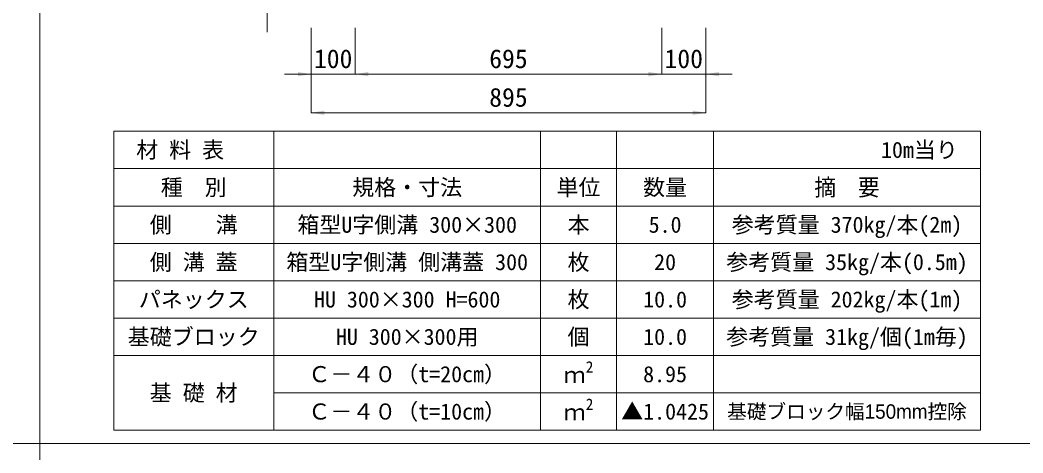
# Model space of a CAD drawing. Units: millimetres at full size. Extents: x 187207 to 255567, y 882048 to 905686.
# Drawn here: x 202952 to 205227, y 898727 to 899708 of the extents above; entities that cross this region are included whole.
import ezdxf
from ezdxf.enums import TextEntityAlignment as Align

# ---------------------------------------------------------------- set-up
doc = ezdxf.new("R2010")
doc.units = ezdxf.units.MM
doc.header["$LTSCALE"] = 20
for name, color, linetype, lineweight in [('Defpoints_3', 8, 'Continuous', 0), ('図枠', 5, 'Continuous', 13), ('寸法・材料表', 7, 'Continuous', 13), ('寸法線', 7, 'Continuous', 13)]:
    doc.layers.add(name, color=color, linetype=linetype, lineweight=lineweight)
doc.styles.add('ＭＳ ゴシック', font='')
doc.styles.add('ＭＳ Ｐゴシック', font='')
doc.styles.get('ＭＳ ゴシック').set_extended_font_data('MS Gothic')
doc.styles.get('ＭＳ Ｐゴシック').set_extended_font_data('MS PGothic')

# ---------------------------------------------------------------- blocks, each defined once
blk = doc.blocks.new('filled_arrow')
at = {"color": 0, "linetype": 'Continuous', "lineweight": -2}
blk.add_solid([(7.5, 1.25), (0, 0), (7.5, -1.25)], dxfattribs=at)

msp = doc.modelspace()

# ---------------------------------------------------------------- linework, layer by layer
at = {"layer": 'Defpoints_3'}
for p, q in [((203164.72, 899456.41), (205130.03, 899456.41)), ((203164.72, 899456.41), (203164.72, 899371.23)), ((203527.72, 899456.41), (203527.72, 899371.23)), ((204132.72, 899456.41), (204132.72, 899371.23)), ((204305.03, 899456.41), (204305.03, 899371.23)), ((204525.03, 899456.41), (204525.03, 899371.23)), ((205130.03, 899456.41), (205130.03, 899371.23))]:
    msp.add_line(p, q, dxfattribs=at)
at = {"layer": '図枠'}
for p, q in [((202997.37, 904948.33), (202997.37, 882048.33)), ((194897.37, 898748.33), (214497.37, 898748.33))]:
    msp.add_line(p, q, dxfattribs=at)
at = {"layer": '寸法・材料表'}
for p, q in [((203164.72, 899371.23), (205130.03, 899371.23)), ((203164.72, 899371.23), (203164.72, 898778.33)), ((203527.72, 899371.23), (203527.72, 898778.33)), ((204132.72, 899371.23), (204132.72, 898778.33)), ((204305.03, 899371.23), (204305.03, 898778.33)), ((204525.03, 899371.23), (204525.03, 898778.33)), ((205130.03, 899371.23), (205130.03, 898778.33)), ((203164.72, 899286.53), (205130.03, 899286.53)), ((203164.72, 899201.83), (205130.03, 899201.83)), ((203164.72, 899117.13), (205130.03, 899117.13)), ((203164.72, 899032.43), (205130.03, 899032.43)), ((203164.72, 898947.73), (205130.03, 898947.73)), ((203527.72, 898863.03), (205130.03, 898863.03)), ((203164.72, 898778.33), (205130.03, 898778.33))]:
    msp.add_line(p, q, dxfattribs=at)
at = {"layer": '寸法線'}
for p, q in [((203512.35, 899680.37), (203512.35, 899900.37)), ((203612.37, 899690.37), (203612.37, 899585.43)), ((203612.37, 899690.37), (203612.37, 899497.93)), ((203712.37, 899690.37), (203712.37, 899585.43)), ((203712.37, 899690.37), (203712.37, 899585.43)), ((204407.37, 899690.37), (204407.37, 899585.43)), ((204407.37, 899690.37), (204407.37, 899585.43)), ((204507.37, 899690.37), (204507.37, 899585.43)), ((204507.37, 899690.37), (204507.37, 899497.93)), ((203552.37, 899585.43), (203772.37, 899585.43)), ((203712.37, 899585.43), (204407.37, 899585.43)), ((204347.37, 899585.43), (204567.37, 899585.43)), ((204507.37, 899497.93), (203612.37, 899497.93))]:
    msp.add_line(p, q, dxfattribs=at)

# ---------------------------------------------------------------- block references
at = {"layer": '寸法線', "xscale": 4, "yscale": 4, "rotation": 180}
for p in [(203612.37, 899585.43), (204407.37, 899585.43), (204407.37, 899585.43), (204507.37, 899497.93)]:
    msp.add_blockref('filled_arrow', p, dxfattribs=at)
at = {"layer": '寸法線', "xscale": 4, "yscale": 4}
for p in [(203712.37, 899585.43), (203712.37, 899585.43), (204507.37, 899585.43), (203612.37, 899497.93)]:
    msp.add_blockref('filled_arrow', p, dxfattribs=at)

# ---------------------------------------------------------------- texts
at = {"layer": '寸法・材料表', "style": 'ＭＳ ゴシック'}
msp.add_text('\u3000材 料 表', height=36.55, dxfattribs=at).set_placement((203165.88, 899413.82), align=Align.MIDDLE_LEFT)
msp.add_text('10m当り\u3000', height=36.55, dxfattribs=at).set_placement((205128.86, 899413.82), align=Align.MIDDLE_RIGHT)
at = {"layer": '寸法・材料表'}
for s, height, style, p in [('種\u3000別', 36.55, 'ＭＳ ゴシック', (203346.22, 899328.88)), ('規格・寸法', 36.55, 'ＭＳ ゴシック', (203830.22, 899328.88)), ('単位', 36.55, 'ＭＳ ゴシック', (204218.87, 899328.88)), ('数量', 36.55, 'ＭＳ ゴシック', (204415.03, 899328.88)), ('側\u3000\u3000溝', 36.55, 'ＭＳ ゴシック', (203346.22, 899244.18)), ('箱型U字側溝 300×300', 36.55, 'ＭＳ ゴシック', (203830.22, 899244.18)), ('本', 36.55, 'ＭＳ ゴシック', (204218.87, 899244.18)), ('5.0', 36.55, 'ＭＳ ゴシック', (204415.03, 899244.18)), ('参考質量 370kg/本(2m)', 36.55, 'ＭＳ ゴシック', (204827.53, 899244.18)), ('側 溝 蓋', 36.55, 'ＭＳ ゴシック', (203346.22, 899159.48)), ('箱型U字側溝 側溝蓋 300', 36.55, 'ＭＳ ゴシック', (203830.22, 899159.48)), ('枚', 36.55, 'ＭＳ ゴシック', (204218.87, 899159.48)), ('参考質量 35kg/本(0.5m)', 36.55, 'ＭＳ ゴシック', (204827.53, 899159.48)), ('20', 36.55, 'ＭＳ ゴシック', (204415.03, 899159.48)), ('パネックス', 36.55, 'ＭＳ ゴシック', (203346.22, 899074.78)), ('HU 300×300 H=600', 36.55, 'ＭＳ ゴシック', (203830.22, 899074.78)), ('枚', 36.55, 'ＭＳ ゴシック', (204218.87, 899074.78)), ('10.0', 36.55, 'ＭＳ ゴシック', (204415.03, 899074.78)), ('参考質量 202kg/本(1m)', 36.55, 'ＭＳ ゴシック', (204827.53, 899074.78)), ('基礎ブロック', 36.55, 'ＭＳ ゴシック', (203346.22, 898990.08)), ('HU 300×300用', 36.55, 'ＭＳ ゴシック', (203830.22, 898990.08)), ('個', 36.55, 'ＭＳ ゴシック', (204218.87, 898990.08)), ('10.0', 36.55, 'ＭＳ ゴシック', (204415.03, 898990.08)), ('参考質量 31kg/個(1m毎)', 36.55, 'ＭＳ ゴシック', (204827.53, 898990.08)), ('Ｃ－４０（t=20cm）', 36.55, 'ＭＳ ゴシック', (203830.22, 898905.38)), ('8.95', 36.55, 'ＭＳ ゴシック', (204415.03, 898905.38)), ('基 礎 材', 36.55, 'ＭＳ ゴシック', (203346.22, 898863.03)), ('Ｃ－４０（t=10cm）', 36.55, 'ＭＳ ゴシック', (203830.22, 898820.68)), ('▲1.0425', 36.55, 'ＭＳ ゴシック', (204415.03, 898820.68)), ('基礎ブロック幅150mm控除', 32.66, 'ＭＳ Ｐゴシック', (204827.53, 898820.68))]:
    msp.add_text(s, height=height, dxfattribs=dict(at, style=style)).set_placement(p, align=Align.MIDDLE_CENTER)
at = {"layer": '寸法・材料表', "style": 'ＭＳ Ｐゴシック', "width": 0.95}
msp.add_text('摘\u3000要', height=38.1, dxfattribs=at).set_placement((204827.53, 899328.88), align=Align.MIDDLE_CENTER)
at = {"layer": '寸法・材料表', "style": 'ＭＳ ゴシック'}
for s, height, p in [('2', 25.59, (204235.08, 898901.41)), ('ｍ', 36.55, (204185.22, 898874.46)), ('2', 25.59, (204235.08, 898816.71)), ('ｍ', 36.55, (204185.22, 898789.76))]:
    msp.add_text(s, height=height, dxfattribs=at).set_placement(p, align=Align.BOTTOM_LEFT)
at = {"layer": '寸法線', "style": 'ＭＳ ゴシック'}
for s, p in [('100', (203662.37, 899620.43)), ('695', (204059.87, 899620.43)), ('100', (204457.37, 899620.43)), ('895', (204059.87, 899532.93))]:
    msp.add_text(s, height=42.72, dxfattribs=at).set_placement(p, align=Align.MIDDLE_CENTER)

doc.saveas('drawing.dxf')
